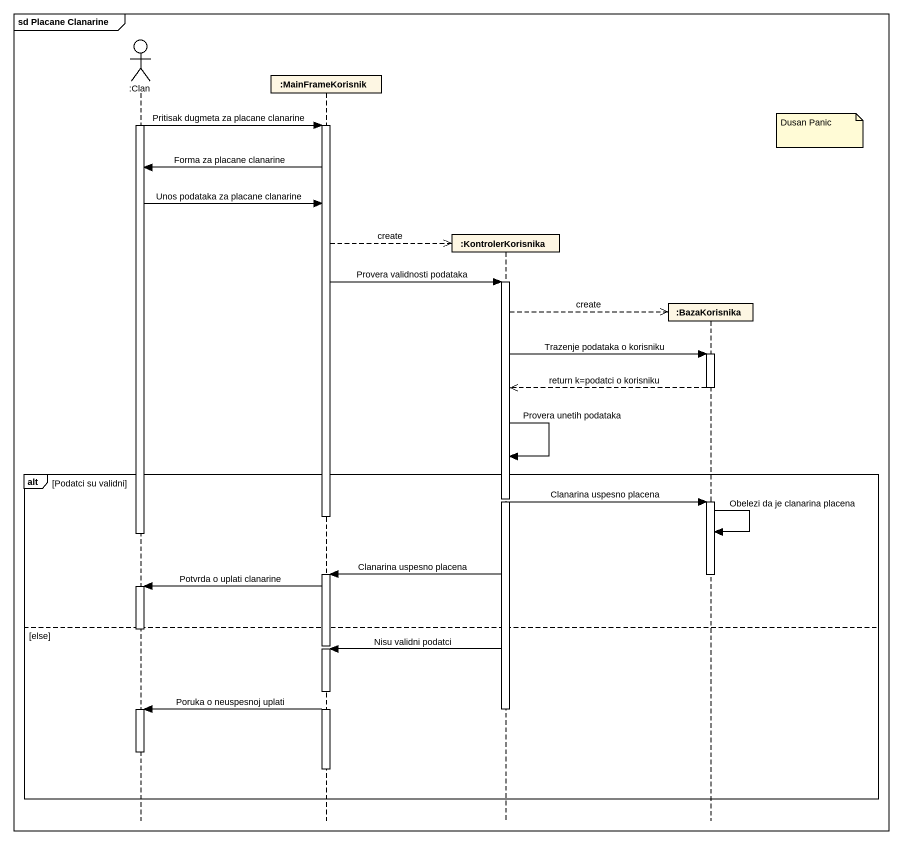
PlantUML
@startuml
mainframe sd Placane Clanarine
hide footbox
actor ":Clan" as Clan
participant ":MainFrameKorisnik" as MainFrameKorisnik
participant ":KontrolerKorisnika" as KontrolerKorisnika
participant ":BazaKorisnika" as BazaKorisnika

activate Clan
Clan -> MainFrameKorisnik : Pritisak dugmeta za placane clanarine
activate MainFrameKorisnik
note right of BazaKorisnika : Dusan Panic
MainFrameKorisnik -> Clan : Forma za placane clanarine
Clan -> MainFrameKorisnik : Unos podataka za placane clanarine
MainFrameKorisnik -->> KontrolerKorisnika ** : create
MainFrameKorisnik -> KontrolerKorisnika : Provera validnosti podataka
activate KontrolerKorisnika
KontrolerKorisnika -->> BazaKorisnika ** : create
KontrolerKorisnika -> BazaKorisnika : Trazenje podataka o korisniku
activate BazaKorisnika
BazaKorisnika -->> KontrolerKorisnika : return k=podatci o korisniku
deactivate BazaKorisnika
KontrolerKorisnika -> KontrolerKorisnika : Provera unetih podataka
alt Podatci su validni
  KontrolerKorisnika -> BazaKorisnika : Clanarina uspesno placena
  activate BazaKorisnika
  deactivate MainFrameKorisnik
  BazaKorisnika -> BazaKorisnika : Obelezi da je clanarina placena
  deactivate Clan
  KontrolerKorisnika -> MainFrameKorisnik : Clanarina uspesno placena
  activate MainFrameKorisnik
  deactivate BazaKorisnika
  MainFrameKorisnik -> Clan : Potvrda o uplati clanarine
  activate Clan
else else
  deactivate Clan
  deactivate MainFrameKorisnik
  KontrolerKorisnika -> MainFrameKorisnik : Nisu validni podatci
  activate MainFrameKorisnik
  MainFrameKorisnik -> Clan : Poruka o neuspesnoj uplati
  deactivate KontrolerKorisnika
  activate Clan
  deactivate Clan
  deactivate MainFrameKorisnik
end
@enduml
